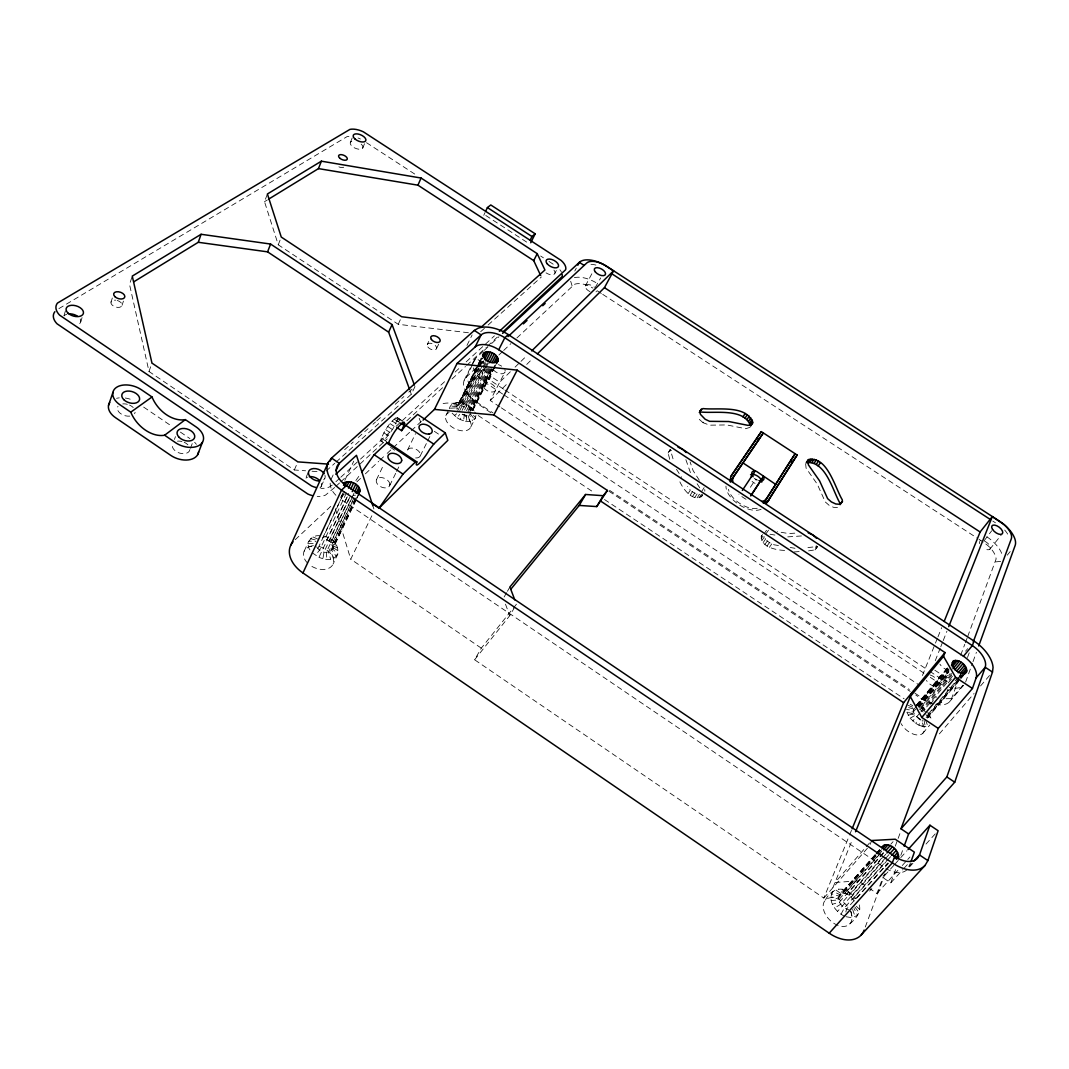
<?xml version="1.0" encoding="UTF-8"?>
<svg xmlns="http://www.w3.org/2000/svg" width="1069" height="1069" viewBox="0 0 1069 1069"><rect width="100%" height="100%" fill="white"/><g stroke="black" fill="none" stroke-linecap="round" stroke-linejoin="round"><path stroke-width="0.75" stroke-dasharray="5 3.75" d="M925.487 719.865L927.839 726.239L925.26 726.666L922.24 726.305L922.266 719.905M825.428 900.085C829.785 890.664 840.902 885.212 849.534 892.495L849.307 895.301L854.238 900.967L887.564 863.725M967.699 636.536L996.121 558.953A19.068 9.634 37.2 0 0 987.422 545.19L985.324 543.627M475.932 415.373C475.919 421.547 468.048 422.242 463.532 420.732L464.334 415.039L488.065 368.217M316.598 546.793C325.51 560.691 343.416 544.749 324.655 539.03L323.92 536.411C341.211 538.295 344.071 564.272 322.891 558.713L324.067 551.898L350.926 494.92M849.828 923.897C855.908 918.592 863.151 910.721 858.06 902.276M449.274 408.759C451.091 401.156 460.365 401.222 466.057 404.216L465.777 405.512L469.157 407.757L471.175 410.576L491.954 369.767M844.777 916.333C836.092 912.445 826.631 900.699 833.058 891.372L839.78 894.659L841.169 893.697L875.311 855.04M922.24 726.305L918.993 725.183L920.396 719.25C916.521 717.393 911.202 712.328 914.129 707.825M845.86 911.964L846.568 909.051L887.764 862.99M309.916 549.867C304.638 542.825 312.188 534.326 319.992 535.823M381.366 438.076A14.351 2.739 -55.8 0 0 384.399 439.533A14.351 2.739 -55.8 0 0 394.555 425.956L397.561 418.861L396.88 417.364C389.477 421.948 384.987 430.366 381.366 438.076L388.501 442.873M808.565 550.882L815.032 549.867L816.275 545.564M63.966 315.702L65.717 309.97M80.736 321.863L82.072 317.6M805.612 463.599L806.093 468.169L817.291 484.204L825.295 501.962L829.023 505.236L833.446 507.294L837.348 507.575L839.713 506.011M110.976 302.206L112.339 297.997M122.053 305.306L123.429 301.124M131.808 277.499L129.523 284.421L149.005 371.504L294.322 469.986L305.6 470.788M784.619 550.375C776.468 550.241 759.538 546.981 761.516 535.422L762.598 534.34M149.005 371.504L151.958 363.099M885.92 868.469A23.678 14.725 43.4 0 0 907.34 869.378L910.507 862.964M965.614 682.075L972.443 663.234M973.017 661.658L976.425 652.237M893.818 865.369L882.874 877.542L890.771 882.9L895.795 869.124M900.806 855.36L903.038 849.24M959.04 678.334L951.544 698.632A27.206 15.313 39.4 0 1 935.348 704.177M967.485 657.502L969.222 652.825M868.977 888.072L876.954 893.497L882.874 877.542M865.302 926.97L884.891 874.135M895.261 846.154L897.572 839.94M898.147 838.39L900.445 832.176M174.421 439.453L175.476 436.633M468.422 332.753L398.229 324.295L278.261 244.814L264.511 201.68L267.41 193.983M937.112 703.816A21.674 12.24 39.4 0 0 942.457 701.598L947.842 689.411M960.684 655.203L964.772 644.313M965.36 642.763L967.111 638.099M190.442 448.272L192.594 442.66M278.261 244.814L281.267 237.064M870.153 844.403L871.663 840.528M935.255 660.709L940.159 648.308M940.773 646.772L942.604 642.122M943.219 640.572L946.907 631.271M350.472 142.23L352.209 137.888M702.574 494.706L701.999 496.123C692.258 502.497 682.677 488.266 679.443 480.916M922.427 675.514L934.827 644.647M935.455 643.11L937.313 638.474M937.941 636.937L941.655 627.677M832.911 887.684L852.434 839.459M362.738 148.07L364.502 143.74M516.434 604.226L481.304 648.148L474.596 659.76L823.825 898.067L848.96 836.533M849.588 834.996L851.472 830.372M463.532 420.732L460.178 419.502L462.396 414.331L466.244 415.4L470.627 414.251L474.462 419.342M327.795 537.747L326.914 539.805L348.694 493.437M294.322 469.986L297.877 461.875M308.206 472.511L305.2 479.259A8.752 5.679 23.1 0 1 307.525 477.188M669.715 459.336L668.125 453.056L670.169 449.381M321.168 486.435L324.842 478.377M398.229 324.295L401.677 316.745M331.056 479.487L333.742 473.634M312.228 552.78L318.95 557.377L348.601 494.105M304.144 551.23L308.861 541.008L315.97 541.702M344.833 480.328L353.732 461.207M340.877 497.326L342.922 492.943M343.39 493.758L322.384 538.682L324.655 539.03M317.934 548.477L344.606 491.406M346.45 492.916L319.711 549.96L315.302 555.346M348.708 499.103L328.985 540.954L331.39 539.738M483.749 215.31L485.072 212.49M354.039 493.116L330.749 542.411L334.437 542.25M352.556 496.804L326.366 552.232L326.86 559.287M353.999 497.78L332.085 544.081L336.735 545.137M352.61 501.201L328.504 552.098L330.588 559.047M427.293 344.459L428.722 341.465M355.563 498.047L332.887 545.845L338.138 548.17M355.202 499.156L330.374 551.51L333.809 558.018M355.95 499.691L331.818 550.508L336.307 556.281M356.525 498.288L358.796 493.704M356.177 499.864L332.753 549.172L337.924 553.942L333.074 564.071M356.886 498.368L359.732 492.395M336.027 462.129L411.324 394.234L414.986 386.59L408.812 392.123M436.486 348.721L438.637 344.231M376.462 479.74L383.343 465.429M481.304 648.148L350.739 559.194L372.239 514.977M389.651 485.7L395.904 472.872M396.599 471.442L400.087 464.32M407.503 450.102L415.534 433.667M466.966 345.421L472.124 334.931M420.251 455.902L426.892 442.499M427.627 441.016L430.58 435.056M445.893 415.534L448.592 410.122M464.2 380.217L470.707 367.175M471.429 365.718L473.607 361.375M481.117 358.249L456.877 406.581L456.984 409.227L477.589 368.19M476.654 367.495L457.559 405.565L456.877 406.581L450.624 406.046L450.263 408.224L456.677 407.837L481.665 358.021M477.389 366.039L481.063 358.716M482.199 358.021L458.695 404.83L457.559 405.565L451.826 404.282M478.324 366.734L482.734 357.941M478.565 367.91L460.191 404.456L458.695 404.83L453.804 403.026M479.3 366.44L482.239 360.6M481.25 363.594L482.333 361.442M457.773 410.67L479.153 368.177M479.887 366.707L483.308 360.293M479.607 369.38L461.955 404.443L456.396 402.372M482.547 363.54L484.016 360.614M459.737 410.603L484.097 362.244M485.206 362.471L463.866 404.804L459.443 402.358M462.062 410.389L482.76 369.366M483.509 367.896L485.727 363.5M484.217 369.046L465.777 405.512L463.866 404.804L462.743 402.986M484.952 367.576L487.157 363.206M464.614 409.935L485.353 368.939M486.101 367.469L488.319 363.086M486.783 368.605L467.581 406.527L469.171 405.953L471.87 408.077L475.384 412.955M489.121 368.391L469.157 407.757L471.87 408.077M467.728 412.474L490.016 368.605M491.125 368.324L469.892 409.988A26.378 15.768 26.7 0 0 440.548 404.443M483.094 384.346L490.952 368.912M469.505 412.46L491.807 368.618M494.8 365.344L469.505 414.986L472.511 420.625M472.231 410.509L495.268 365.317M472.859 409.881L492.943 370.475M493.691 369.019L495.922 364.636M472.792 410.309L495.842 365.09M503.539 389.103L489.335 379.695L490.978 376.475A18.066 10.236 27.2 0 1 483.188 368.351M470.788 426.959L475.625 417.551L473.46 415.387M554.905 273.303L556.334 270.524M499.958 406.942L490.23 400.474L505.036 371.972A6.989 3.969 27.2 0 1 499.864 373.629A6.989 3.969 27.2 0 1 493.25 369.607M574.788 271.032L576.311 268.132M841.022 914.249L844.403 907.848L887.764 859.262M585.371 285.944L592.119 273.263M595.166 287.588L600.725 277.913M918.993 725.183L915.745 723.366L918.525 718.208M504.14 596.983L506.612 592.694M507.428 591.264L509.886 586.988M474.596 659.76L509.766 615.65L514.777 607.072M668.125 453.056L670.276 449.555L673.831 461.527M750.091 427.306L745.734 428.709L726.72 424.927L709.616 425.181L703.041 422.683L704.458 420.411M688.089 493.651L690.32 490.137L687.38 486.395M690.16 495.268L692.405 491.753L690.32 490.137M692.485 496.564L694.716 493.05L699.407 494.332L697.162 497.847M694.863 497.432L697.108 493.931M701.865 491.139L704.11 487.651M699.206 497.74L701.451 494.239M700.85 497.152L702.346 494.827M750.385 487.264L755.422 479.7M486.889 366.36L467.033 386.123A20.431 11.866 27.1 0 0 472.618 400.14L490.845 412.781M761.021 536.905L762.598 534.607M764.175 533.698L766.526 530.264M761.141 538.669L762.718 536.371M766.152 533.578L768.517 530.144M761.863 540.593L764.228 537.146L763.507 535.222M763.159 542.571L765.524 539.123L764.228 537.146M764.923 544.428L767.301 540.994L765.524 539.123M767.034 546.072L769.426 542.624L774.13 544.802L779.421 545.684M769.359 547.368L771.751 543.934M984.135 540.74L991.698 530.799M355.883 480.489L360.694 473.701M815.032 549.867L817.464 546.486L804.89 547.929M816.035 548.771L817.651 546.526M452.16 413.155L457.024 417.738L459.697 414.425M989.787 549.292L1001.119 535.208M1007.252 555.172L1010.218 551.537M929.803 671.332L938.943 677.385L941.335 674.512A19.175 10.57 39.1 0 0 949.847 678.387M916.227 705.299L947.762 667.457M947.067 668.486L913.407 708.867L906.913 707.17M916.32 705.901L947.856 668.072M916.32 706.449L913.167 710.244L906.485 709.535M917.376 705.193L947.909 668.579M943.312 685.336A27.447 15.193 39.1 0 1 937.179 681.915L923.202 698.672L921.344 698.765L915.786 695.077M917.803 705.674L948.297 669.127M949.245 668.9L913.407 711.834L906.9 712.301L910.12 718.234L915.745 723.366M918.485 707.144L948.991 670.624M919.099 706.796L948.671 671.399M965.574 651.181L967.686 648.656M937.286 685.349L948.751 671.639M919.407 707.224L948.965 671.88M925.42 711.754L920.329 707.798L949.82 672.561M920.569 708.934L950.167 673.59M951.704 673.617L922.186 708.827L922.119 707.103L916.774 704.565M919.955 713.063L912.726 721M921.01 711.794L951.717 675.207M952.426 676.236L923.923 710.177L925.113 709.442L922.119 707.103M930.19 704.337L936.551 696.761M948.203 682.891L951.383 679.109M955.192 680.846L958.385 677.065M959.441 675.808L961.565 673.283M959.548 676.57L961.151 674.673A19.175 10.57 39.1 0 1 959.615 676.998M963.824 675.18L927.331 718.127L927.291 715.161L961.218 674.953M926.128 717.593L959.08 678.561M960.136 677.305L963.329 673.523M959.401 679.056L927.558 716.751L929.482 718.782M960.456 677.799L962.581 675.287M927.611 717.352L963.757 674.579M962.594 685.617L951.544 698.632L944.341 698.738M922.707 733.401L929.789 725.063M949.339 702.012L963.436 685.416A27.447 15.193 39.1 0 1 949.419 687.487M939.357 733.882L974.046 693.514M980.554 685.951L991.391 673.323M869.498 843L835.009 882.486L858.34 880.843L867.64 887.163M823.825 898.067L867.48 848.158M875.017 854.732L839.78 894.659C835.838 900.806 842.666 908.409 848.746 909.732M876.126 853.49L879.426 849.735M875.23 854.906L838.858 896.089L831.455 893.844M876.326 853.65L879.64 849.908M876.406 853.797L879.72 850.055M875.992 855.454L838.497 897.893L830.8 896.958M877.101 854.198L880.402 850.456M881.511 849.655L842.947 893.27L841.169 893.697L835.477 889.729M877.342 856.269L838.684 899.951L831.134 900.526M878.451 855.013L881.765 851.271L882.593 853.45M880.268 853.556L844.991 893.417L842.947 893.27L838.564 889.007M883.301 852.688L839.446 902.116L832.43 904.294M890.891 844.122L893.069 841.677M883.582 853.035L847.156 894.098L844.991 893.417L842.091 889.248M881.711 858.113L840.715 904.254L834.622 908.009M885.787 854.251L849.307 895.301L847.156 894.098L845.833 890.437M885.693 857.592L837.548 911.403M888.927 854.665L851.285 896.918L852.955 895.287L855.868 898.628L852.968 898.842L886.241 861.587M887.35 860.345L890.677 856.616M888.66 863.164L884.638 867.654L340.196 498.795M869.605 891.065L871.836 888.58M882.994 876.166L885.226 873.68M894.913 864.153L906.953 850.764M876.954 893.497L897.853 870.38M902.263 865.516L906.659 860.652M907.755 859.436L909.96 857.004M890.771 882.9L902.891 869.551M903.986 868.335L908.396 863.485M926.008 844.069L935.909 833.139M909.398 866.05L911.657 863.592M909.585 866.906L912.953 863.191M490.23 400.474L507.895 383.036M526.736 364.422L532.616 358.609M510.327 371.771L499.651 382.208L490.978 376.475M515.071 367.135L519.815 362.485M521.004 361.335L526.937 355.536M498.889 355.002L502.483 351.594M503.686 350.458L510.875 343.657M516.875 337.978L574.534 284.287A18.106 9.354 28.3 0 1 589.994 286.465L592.894 288.095M476.066 367.963L466.405 377.01L468.89 383.383M480.89 363.433L483.308 361.175M295.218 539.711L332.713 504.515M341.185 496.564L343.603 494.292M356.899 481.798L360.534 478.391M365.371 473.848L378.68 461.354M379.883 460.218L385.936 454.539M387.138 453.403L391.976 448.86M393.192 447.724L410.122 431.836M411.338 430.7L422.215 420.478M340.837 497.339L344.325 494.078M334.637 487.504L325.484 495.121A18.895 12.267 23.1 0 1 317.212 496.377M335.866 486.368L339.528 482.988M340.757 481.852L387.219 438.891M406.795 420.798L443.475 386.871M452.04 378.961L465.496 366.52M466.712 365.398L486.288 347.305M487.504 346.169L497.285 337.123M483.108 351.42L475.799 358.195L466.405 377.01A25.629 14.832 27.1 0 0 476.333 401.837L476.961 403.547M484.324 350.298L490.417 344.659M491.633 343.523L498.942 336.762M335.907 481.731L339.595 478.337M340.824 477.202L359.251 460.245M360.48 459.109L391.201 430.847M396.118 426.317L401.035 421.801M402.265 420.665L446.508 379.949M455.113 372.039L461.26 366.386M466.164 361.87L494.439 335.853M326.152 471.041L334.797 463.251M480.689 331.697L486.876 326.112M488.119 325.003L541.368 276.978M344.606 449.728L353.251 441.978M358.182 437.542L368.07 428.682M373.001 424.246L375.473 422.041M376.702 420.932L382.876 415.387M395.223 404.309L403.868 396.559M668.726 451.719L671.546 450.236M454.285 415.574L456.65 413.823M846.047 916.734L852.14 917.75L857.632 915.264L853.971 908.45M332.218 485.112L329.172 487.063A18.961 12.227 23.1 0 1 320.887 488.306M264.511 201.68L267.357 199.943M58.902 308.62L347.078 136.618A14.685 7.229 23.5 0 1 349.977 136.351M910.12 718.234L915.278 715.255M908.142 715.268L914.129 713.544M308.54 546.78L315.796 545.03M995.733 561.893L1000.664 561.385M794.16 551.951L799.144 551.577M787.759 536.879L801.67 535.943M794.775 533.164L788.588 533.565L777.243 531.627M308.179 543.76L315.582 543.293M353.264 495.308L355.442 495.214M415.641 457.946L417.217 457.906A7.002 4.343 25.8 0 0 419.93 452.868A7.002 4.343 25.8 0 0 412.126 448.085L410.549 448.125A7.002 4.343 25.8 0 0 407.289 451.238M312.041 471.242L320.085 471.803M790.205 547.475L794.975 548.277M770.014 534.233L776.495 535.328M310.518 538.696L316.932 540.366M318.95 557.377L322.891 558.713M470.373 409.146L473.995 410.469M908.169 705.353L912.632 707.21M313.057 536.999L318.388 539.377M927.611 713.998L929.683 715.094L931.406 720.813M692.405 491.753L694.716 493.05M466.057 404.216L469.171 405.953M457.024 417.738L460.178 419.502M921.344 698.765L926.476 701.638A21.674 12.24 39.4 0 0 931.299 703.322M910.147 704.217L912.712 705.687M992.794 521.071L995.453 522.794M485.794 215.497L528.607 243.358M597.143 290.728L601.339 293.454M602.742 294.363L977.627 538.402M979.03 539.324L983.226 542.05M366.52 142.685L416.79 175.396M540.673 256.039L543.453 257.843M549.012 261.464L554.57 265.085M754.26 478.377L756.999 480.181M482.226 362.444L475.799 358.195A25.856 14.699 27.2 0 0 473.019 363.941M934.8 670.183L941.335 674.512M504.929 390.025L927.023 669.501M502.604 394.007L485.941 382.969A25.856 14.699 27.2 0 1 473.166 366.761M503.993 394.929L924.685 673.63M930.244 677.318L937.179 681.915M501.348 407.864L918.712 684.775M476.333 401.837L492.983 412.888M609.557 490.324L909.331 689.452M914.877 693.14L923.202 698.672A27.206 15.313 39.4 0 0 933.865 703.776M608.889 491.192L910.227 691.389M478.217 415.534L594.765 493.05M604.479 499.504L904.174 698.832M333.127 547.582L338.552 551.176M434.308 431.301L439.72 434.909M397.508 417.712L404.603 422.469M396.88 417.364L403.988 422.121M395.717 417.832L402.853 422.602M397.067 420.705L399.418 422.282M394.127 419.088L401.263 423.872M392.189 421.052L399.338 425.85M390.038 423.591L396.011 427.587M387.847 426.531L394.995 431.328M385.735 429.671L392.898 434.468M383.865 432.785L391.027 437.582M380.992 441.003L383.704 442.833M390.506 447.39L395.958 451.051M143.66 407.102L172.229 426.544M180.394 432.103L189.921 438.584M703.041 422.683L699.46 419.516L697.683 416.082M767.301 540.994L769.426 542.624M927.291 715.161L930.952 718.047M849.534 892.495L852.955 895.287M856.363 906.285L859.783 909.585M854.879 907.006L859.182 912.739M467.193 393.285L469.438 396.546M927.692 712.168L929.683 715.094M699.34 480.275L693.153 470.681L690.106 461.982M697.122 483.763L699.767 487.878M676.503 469.331L681.648 477.402M918.912 705.313L920.329 707.798M419.195 418.313L420.785 422.255M505.477 604.159L509.766 615.65M410.189 391.134L411.324 394.234M852.594 909.425L855.24 916.975M685.884 459.683L690.454 472.725M372.854 505.824L373.883 508.978M468.008 415.387L469.919 421.306M570.686 281.254L572.062 285.757M335.332 508.617L350.739 559.194M924.004 720.105L925.26 726.666M851.071 911.443L852.14 917.75M466.244 415.4L466.859 421.346M704.765 489.508L704.818 491.206M194.625 442.285A18.213 11.772 18.9 0 1 196.362 444.343M116.561 398.323A18.307 11.572 17.4 0 1 119.3 397.855M125.287 398.029A18.307 11.572 17.4 0 1 132.837 400.234M129.777 416.122A9.153 5.786 17.4 0 1 120.022 413.142A9.153 5.786 17.4 0 1 117.991 406.287M122.775 403.908A9.153 5.786 17.4 0 1 127.318 404.309M129.563 405.098A9.153 5.786 17.4 0 1 133.237 407.596M135.095 412.3A9.153 5.786 17.4 0 1 134.52 413.703M189.881 449.621A9.113 5.88 18.9 0 1 179.098 452.935A9.113 5.88 18.9 0 1 172.844 443.675M177.467 441.176A9.113 5.88 18.9 0 1 181.957 441.51M184.189 442.299A9.113 5.88 18.9 0 1 187.89 444.824M919.22 708.867A28.048 16.276 40.2 0 1 928.64 717.713M335.907 495.281A21.968 14.191 24.2 0 1 330.174 483.135M319.163 546.566A15.835 10.797 23.7 0 1 333.034 564.165A15.835 10.797 23.7 0 1 310.531 565.554M307.471 563.002A15.835 10.797 23.7 0 1 311.573 546.206M850.309 910.908A17.051 11.171 44.8 0 1 838.337 925.527A17.051 11.171 44.8 0 1 824.186 901.768A17.051 11.171 44.8 0 1 848.131 907.26M908.744 712.555A14.592 8.458 40.2 0 1 923.603 725.517A14.592 8.458 40.2 0 1 917.122 734.978A14.592 8.458 40.2 0 1 901.14 723.66M462.356 414.157A13.71 8.191 26.7 0 1 469.745 428.642A13.71 8.191 26.7 0 1 450.944 426.29A13.71 8.191 26.7 0 1 449.074 412.487M1004.686 530.077A16.89 8.338 37 0 1 1008.722 536.317M947.441 681.26A19.148 10.596 39.1 0 1 938.943 677.385M590.97 264.324A15.968 8.071 28.4 0 1 596.943 265.393M489.335 379.695A18.039 10.249 27.2 0 1 481.05 370.515M574.374 277.659A22.73 11.692 28.3 0 1 597.638 283.659M986.861 536.838A23.932 12.04 37.1 0 1 1001.8 553.675M757.24 508.256A19.843 11.051 33.4 0 1 739.748 503.432A19.843 11.051 33.4 0 1 728.403 489.268M761.115 509.258A22.315 12.427 33.4 0 1 738.973 504.621A22.315 12.427 33.4 0 1 725.958 486.114M746.055 499.276A22.396 12.387 33.4 0 1 738.879 494.159M757.333 479.968A6.949 3.808 33.3 0 1 755.756 479.086M755.075 483.375A6.949 3.808 33.3 0 1 752.055 481.397M948.564 669.875A7.43 4.089 39.1 0 1 939.892 664.143M498.395 364.676A6.989 3.969 27.2 0 1 501.668 366.199M504.862 369.714A6.989 3.969 27.2 0 1 505.169 370.903M589.968 291.637A6.147 3.154 28.3 0 1 585.799 285.249A6.147 3.154 28.3 0 1 594.471 287.24M596.435 291.182A6.147 3.154 28.3 0 1 596.008 291.89M930.15 675.007A7.363 4.129 39.3 0 1 937.687 681.474A7.363 4.129 39.3 0 1 934.52 686.084A7.363 4.129 39.3 0 1 926.422 680.405M984.683 541.195A6.467 3.247 37.1 0 1 990.388 548.183A6.467 3.247 37.1 0 1 983.68 548.21M979.618 543.613A6.467 3.247 37.1 0 1 979.511 541.595M980.019 540.914A6.467 3.247 37.1 0 1 980.848 540.513M358.048 137.995A14.685 7.229 23.5 0 1 360.4 138.997M559.902 269.762A14.712 7.563 27.5 0 1 561.492 272.248M117.202 300.456A5.759 3.367 17.8 0 1 121.238 306.576A5.759 3.367 17.8 0 1 111.817 304.705A5.759 3.367 17.8 0 1 115.746 300.162M343.724 167.218A4.65 2.338 23.1 0 1 336.815 165.521M324.976 475.344A8.793 5.666 23.1 0 1 322.544 480.462M80.188 318.976A8.926 5.305 16.5 0 1 77.369 324.829M64.153 315.876A8.926 5.305 16.5 0 1 66.946 314.192M321.328 483.388A8.752 5.679 23.1 0 1 318.883 488.52M553.929 270.11A6.802 3.488 27.5 0 1 553.501 274.586A6.802 3.488 27.5 0 1 546.045 272.862M361.188 144.128A6.815 3.354 23.5 0 1 360.614 149.206A6.815 3.354 23.5 0 1 351.287 145.478A6.815 3.354 23.5 0 1 353.518 141.068M389.878 484.498L389.651 483.175A7.229 4.61 25.2 0 0 382.208 477.669A7.229 4.61 25.2 0 0 376.221 480.943L376.435 482.266A7.229 4.61 25.2 0 0 383.905 487.798A7.229 4.61 25.2 0 0 389.878 484.498M483.95 387.9A6.935 3.995 27.1 0 0 495.094 391.04A6.935 3.995 27.1 0 0 489.067 382.876A6.935 3.995 27.1 0 0 483.95 387.9M427.827 346.971A5.064 2.886 25.5 0 0 436.045 349.336A5.064 2.886 25.5 0 0 431.809 343.483A5.064 2.886 25.5 0 0 427.827 346.971"/><path stroke-width="1.5" d="M904.147 846.18L908.61 833.94L954.737 782.201L992.486 672.067L993.048 667.51A29.09 15.754 39.1 0 0 974.019 641.066L508.243 334.557A27.326 15.22 26.9 0 0 478.164 328.196L474.329 330.428L331.564 458.067L328.317 462.356L290.755 545.27M498.074 360.721C498.635 354.267 487.691 348.721 483.308 353.852C482.68 360.32 493.744 365.919 498.074 360.721L496.591 363.634M966.63 671.626C967.311 665.265 959.027 658.384 953.027 661.15C949.847 667.524 959.935 675.728 965.948 672.668L966.63 671.626L964.505 674.138M898.374 858.594C900.486 850.67 887.711 839.78 881.831 847.41M343.443 483.335C349.563 478.418 363.58 485.887 358.796 493.704M842.439 501.348L839.713 504.274L835.798 503.98L831.375 501.922L827.633 498.635L819.602 480.876L808.364 464.841L807.883 460.285C826.858 454.098 835.25 488.386 842.238 499.717L842.439 501.348L840.087 504.648L839.887 503.031C832.778 490.765 825.615 460.539 806.574 462.663L808.832 459.349M396.906 427.533L401.61 430.687L404.643 423.591L403.988 422.121C396.639 426.785 392.163 435.163 388.501 442.873L386.764 443.007L374.163 454.713L361.656 472.351M108.53 405.365L112.886 392.47M861.186 934.974L925.046 865.422L927.879 860.598L938.114 830.72L929.936 825.215L908.049 849.548M908.61 833.94L900.98 828.796L938.261 728.417L972.456 688.463L976.131 677.893L985.204 667.27A20.284 10.984 39.1 0 0 972.349 645.609L504.809 337.751A19.055 10.61 26.9 0 0 481.117 334.904L474.329 330.428M900.98 828.796L946.853 776.922L985.204 667.27L992.486 672.067M929.936 825.215L919.514 854.959L917.456 858.26A23.839 14.672 43.1 0 1 894.673 856.443L346.343 485.62A22.102 14.138 24.3 0 1 339.327 463.318L331.564 458.067L330.201 461.086M133.732 281.842L198.273 242.289L201.092 234.285L270.591 244.053L392.069 324.575L414.411 385.04M911.055 861.414L914.369 852.14L895.234 839.218L871.663 840.528M978.71 645.957L1015.149 545.497A24.119 11.919 37 0 0 999.421 521.124L606.885 266.422A22.903 11.572 28.4 0 0 579.358 262.319L502.59 333.381M894.673 856.443L892.294 862.883L829.21 933.197L302.941 572.957A30.44 20.765 23.7 0 1 293.026 541.849M974.019 641.066L972.349 645.609L963.45 656.246A20.177 11.051 39.3 0 1 976.131 677.893M973.258 641.894L1011.301 538.87A16.904 8.325 36.9 0 0 1003.791 524.398L992.286 516.634L980.113 531.988L944.141 621.503M752.736 422.723L751.253 424.834L747.899 425.342L728.871 421.533L709.602 421.333L705.179 419.262L700.422 414.344L699.754 411.151L702.934 408.572C717.379 410.255 746.737 404.389 752.736 422.723L750.572 426.077C744.612 407.743 715.241 413.65 700.823 411.993L699.273 412.447M198.273 242.289L267.584 251.856L270.591 244.053M197.618 454.766L202.509 442.178M938.261 728.417L921.799 717.459L910.307 696.547L943.513 656.353L944.996 652.558L517.182 370.141L457.011 363.527L434.468 409.4L423.057 420.117M268.773 199.061L318.468 168.608L321.381 161.178L421.066 178.029L537.226 253.66L544.936 269.989L481.838 326.606L401.677 316.745L281.267 237.064L267.41 193.983L321.381 161.178M948.737 626.621L992.286 516.634M855.547 831.776L911.87 692.699M852.1 828.836L903.626 702.68L944.996 652.558M318.468 168.608L417.939 185.178L421.066 178.029M409.627 389.584L388.635 332.165L392.069 324.575M335.987 470.627L339.327 463.318L481.117 334.904L475.117 346.997L457.011 363.527M302.941 572.957L341.519 490.123L346.343 485.62M343.523 485.379L344.913 482.386M344.712 486.355L346.81 481.852M346.891 486.275L348.988 481.785M348.507 488.145L351.313 482.159M350.806 488.961L353.612 482.974M352.222 491.633L355.75 484.163M485.74 211.087L487.411 207.56L490.778 204.967L535.181 233.817L530.732 242.757M354.748 491.62L357.567 485.647M356.124 493.303L358.957 487.33M357.687 493.571L359.812 489.094M358.649 493.811L360.066 490.818M530.237 240.031L531.974 236.53L535.181 233.817M482.533 355.79L483.99 352.864M482.934 356.552L485.126 352.169M483.709 357.674L486.649 351.821M540.673 275.495L533.725 260.622L537.226 253.66M484.751 359.157L488.426 351.848M485.954 361.015L490.364 352.249M487.905 361.75L492.328 352.997M489.736 362.779L494.172 354.026M492.087 362.565L495.789 355.282M475.117 346.997A18.948 10.677 26.9 0 1 498.729 349.737L504.809 337.751L508.243 334.557M494.092 362.498L497.058 356.672M495.669 362.471L497.887 358.102M496.751 362.404L498.234 359.478M434.468 409.4L493.838 414.972L517.182 370.141M577.835 265.219L579.358 262.319L583.941 265.299M537.333 353.946L604.453 287.655L613.526 270.871L605.909 265.94A15.995 8.058 28.4 0 0 586.667 263.054L508.042 336.588M510.701 589.38L579.198 505.437L585.612 494.479L603.223 495.709L607.419 490.444L493.838 414.972M579.198 505.437L596.743 506.586L603.223 495.709M596.743 506.586L607.419 490.444M699.981 411.311L701.384 409.026M767.275 502.31L797.127 455.02L761.328 431.635L731.704 474.983A22.396 12.387 33.4 0 0 730.715 481.772M766.273 503.593L797.127 455.02M764.201 502.23L795.136 453.724A126.129 1.804 -56.4 0 0 775.747 484.431L764.282 502.296M742.955 416.897L745.106 413.543M745.093 418.086L747.231 414.732M747.031 419.556L749.182 416.202M748.634 421.199L750.785 417.845M749.81 422.91L751.975 419.556M750.465 424.58L752.629 421.213M750.999 495.455L761.796 478.992L750.745 495.909M730.955 476.413L761.328 431.635M733.775 476.346L730.194 481.838L763.319 432.932A125.821 1.122 -56.6 0 1 742.928 462.904L733.775 476.346A19.91 11.011 33.4 0 0 732.906 482.386M742.354 490.39L753.498 473.554L751.24 476.961M752.964 474.369L755.222 470.961L756.611 471.456L775.747 484.431M761.155 479.74L763.426 476.346A6.949 3.808 33.3 0 1 758.95 480.569M806.373 462.489L807.883 460.285M807.99 462.155L810.262 458.842M809.794 462.102L812.066 458.788M811.852 462.489L814.124 459.189M814.03 463.318L816.302 460.017M816.168 464.507L818.44 461.207M818.132 466.004L820.417 462.703M372.132 503.526L379.014 508.176L402.986 474.101L415.253 462.129L416.87 461.915A14.391 2.392 -55.9 0 0 419.556 463.131A14.391 2.392 -55.9 0 0 429.631 449.448L433.76 444.103L445.279 432.865L417.605 414.384L405.766 425.368L401.61 430.687M585.612 494.479L509.886 586.988L514.804 599.909M952.051 663.034L954.149 660.508M951.45 665.346L955.646 660.308M952.145 666.856L957.396 660.548M952.973 668.78L959.294 661.23M954.871 669.835L961.191 662.299M956.648 671.212L962.982 663.662M958.185 672.802L964.532 665.265M921.799 717.459L955.592 677.318L943.513 656.353M960.443 673.256L965.735 666.976M962.287 673.697L966.523 668.673M963.65 674.031L966.83 670.263M881.912 847.557L884.116 845.058M882.606 848.412L885.907 844.67M883.582 849.828L887.992 844.844M885.787 850.55L890.21 845.566M886.882 853.009L892.415 846.795M890.036 853.423L894.472 848.452M891.787 855.374L896.223 850.403M894.232 856.269L897.572 852.541M895.074 858.447L898.414 854.719M896.45 859.262L898.682 856.79M913.901 861.12L919.514 854.959L927.879 860.598M379.014 508.176L447.844 440.334L445.279 432.865M531.681 350.899L613.526 270.871M523.369 323.88L527.004 320.486M542.731 305.734L545.15 303.476M503.405 331.47L562.04 276.671A14.712 7.563 27.5 0 0 562.214 274.599M499.357 331.337L565.635 269.749A14.752 7.523 27.5 0 0 561.118 260.422L363.313 131.794A14.725 7.189 23.5 0 0 349.964 129.376L57.472 303.075A19.322 11.398 16.6 0 0 59.65 315.181L311.453 485.887A18.961 12.227 23.1 0 0 316.157 487.544M335.746 474.248L356.471 455.314L372.854 505.824M164.626 435.23L185.351 419.623L196.095 426.919A18.32 11.732 19.1 0 1 200.291 444.637A18.32 11.732 19.1 0 1 175.543 442.673L164.626 435.23A29.625 20.805 50.6 0 1 130.765 412.166L119.915 404.763A18.414 11.532 17.6 0 1 116.294 387.499A18.414 11.532 17.6 0 1 141.335 389.717L152.012 396.973A29.117 20.699 50.8 0 0 185.351 419.623M130.765 412.166L152.012 396.973M201.092 234.285L132.262 276.109L151.958 363.099L297.877 461.875L328.557 464.133M808.164 532.803L812.747 534.928L816.596 538.362M677.96 447.109L682.543 449.247L686.245 452.561M611.922 273.838L990.135 519.347M487.411 207.56L531.974 236.53M604.453 287.655L980.113 531.988M417.939 185.178L533.725 260.622M756.972 438.33L758.95 439.626M790.659 460.365L792.637 461.661M742.928 462.904L755.222 470.961A6.949 3.808 33.3 0 0 753.124 476.747M498.729 349.737L963.45 656.246M955.592 677.318L972.456 688.463M267.584 251.856L388.635 332.165M600.965 501.294L903.626 702.68M946.853 776.922L954.737 782.201M402.291 422.014L404.643 423.591M405.766 425.368L433.76 444.103M400.608 423.07L404.135 425.435M388.501 442.873L416.87 461.915M386.764 443.007L415.253 462.129M374.163 454.713L402.986 474.101M198.62 451.866A18.213 11.772 18.9 0 1 188.398 459.897A18.213 11.772 18.9 0 1 170.773 455.381L115.492 417.658A18.307 11.572 17.4 0 1 109.719 402.572M328.317 462.356A31.696 20.271 24.3 0 0 341.519 490.123L892.294 862.883A34.181 21.046 43.1 0 0 925.046 865.422M864.14 930.083A32.792 21.487 44.8 0 1 829.21 933.197M767.034 498.221A19.91 11.011 33.4 0 1 761.836 501.428M769.119 499.584A22.396 12.387 33.4 0 1 763.279 503.205M750.532 474.796A6.949 3.808 33.3 0 1 757.667 476.133A6.949 3.808 33.3 0 1 761.729 482.159M54.893 311.68A19.242 11.425 16.5 0 0 57.045 323.8L307.805 493.985A18.895 12.267 23.1 0 0 312.495 495.628M318.696 481.023A8.793 5.666 23.1 0 1 308.834 474.783A8.793 5.666 23.1 0 1 313.524 468.556A8.793 5.666 23.1 0 1 324.214 473.714M68.924 313.858A8.926 5.305 16.5 0 1 77.489 316.224M309.302 476.694A8.752 5.679 23.1 0 1 319.297 480.208M429.03 434.041L427.44 434.067A7.082 4.303 25.9 0 1 419.516 429.23A7.082 4.303 25.9 0 1 422.228 424.246L423.832 424.219A7.082 4.303 25.9 0 1 431.716 429.057A7.082 4.303 25.9 0 1 429.03 434.041M401.703 460.271L401.463 458.948A7.323 4.583 25.3 0 0 393.913 453.403A7.323 4.583 25.3 0 0 387.913 456.61L388.141 457.933A7.323 4.583 25.3 0 0 395.704 463.505A7.323 4.583 25.3 0 0 401.703 460.271M123.697 399.592A9.207 5.773 17.6 0 0 139.023 400.915A9.207 5.773 17.6 0 0 129.376 391.08A9.207 5.773 17.6 0 0 123.697 399.592M179.084 437.301A9.167 5.866 19.1 0 0 194.211 438.464A9.167 5.866 19.1 0 0 184.376 428.482A9.167 5.866 19.1 0 0 179.084 437.301M992.54 529.422A6.521 3.207 36.9 0 0 1002.161 533.925A6.521 3.207 36.9 0 0 996.936 525.828A6.521 3.207 36.9 0 0 992.54 529.422M595.353 271.967A6.187 3.113 28.4 0 0 605.081 275.014A6.187 3.113 28.4 0 0 599.362 268.065A6.187 3.113 28.4 0 0 595.353 271.967M339.768 158.172A4.664 2.325 23.2 0 0 347.144 159.428A4.664 2.325 23.2 0 0 341.906 154.711A4.664 2.325 23.2 0 0 339.768 158.172M114.851 296.607A5.773 3.354 17.9 0 0 124.445 297.73A5.773 3.354 17.9 0 0 118.459 291.77A5.773 3.354 17.9 0 0 114.851 296.607M431.395 339.474A5.091 2.873 25.6 0 0 439.626 341.853A5.091 2.873 25.6 0 0 435.364 336A5.091 2.873 25.6 0 0 431.395 339.474M547.168 263.749A6.815 3.474 27.5 0 0 557.978 267.116A6.815 3.474 27.5 0 0 551.845 259.5A6.815 3.474 27.5 0 0 547.168 263.749M354.935 138.943A6.828 3.341 23.5 0 0 365.692 140.854A6.828 3.341 23.5 0 0 357.955 133.986A6.828 3.341 23.5 0 0 354.935 138.943M67.828 312.923A8.953 5.292 16.6 0 0 82.807 314.58A8.953 5.292 16.6 0 0 73.681 305.36A8.953 5.292 16.6 0 0 67.828 312.923"/></g></svg>
